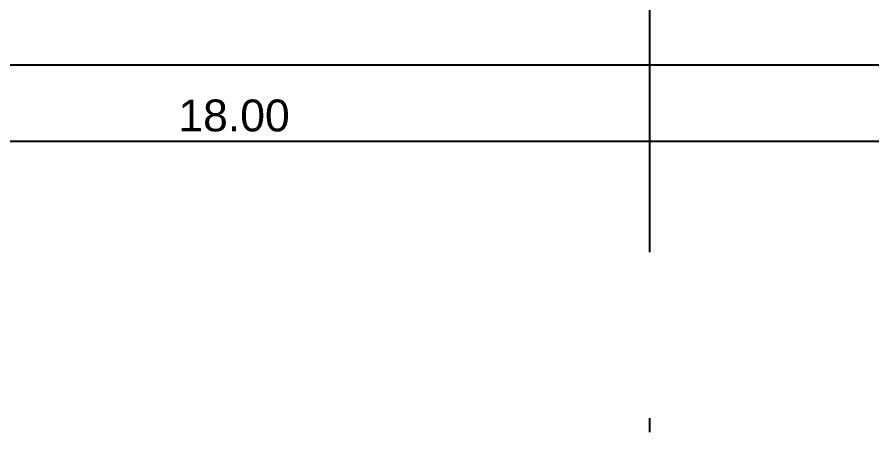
# Model space of a CAD drawing. Header units: metres. Extents: x 0 to 8715937, y -236336 to 216.
# Drawn here: x 130.08 to 136.25, y 69.4 to 72.48 of the extents above; entities that cross this region are included whole.
import ezdxf

# ---------------------------------------------------------------- set-up
doc = ezdxf.new("R2010")
doc.units = ezdxf.units.M
doc.header["$MEASUREMENT"] = 0
doc.header["$PDMODE"] = 3
doc.linetypes.add('ACAD_ISO10W100', pattern=[18, 12, -3, 0, -3])
for name, color, linetype in [('0-BLOCK-ESTRUCTURA', 7, 'Continuous'), ('COTAS INTERIORES', 2, 'Continuous'), ('EJES', 251, 'ACAD_ISO10W100')]:
    doc.layers.add(name, color=color, linetype=linetype)
doc.styles.add('AR', font='arial.ttf')
doc.dimstyles.new('CotaLoc0', dxfattribs={"dimtxt": 0.23, "dimasz": 0.18, "dimexe": 0.12, "dimexo": 0.37, "dimgap": 0.07, "dimtad": 1, "dimzin": 0, "dimdsep": 46, "dimtxsty": 'AR', "dimcen": 0.9, "dimclrd": 251, "dimclre": 251, "dimadec": 0, "dimazin": 0, "dimtfac": 1, "dimtofl": 0, "dimtmove": 1, "dimatfit": 3, "dimfxl": 0.18, "dimtolj": 1, "dimtzin": 0, "dimarcsym": 1})

# ---------------------------------------------------------------- blocks, each defined once
blk = doc.blocks.new('DPM-ESTRUCTURA')
at = {"layer": 'EJES', "ltscale": 0.4}
blk.add_line((46.9278, 41.5801), (46.9278, 112.3301), dxfattribs=at)
blk = doc.blocks.new('*D144')
at = {"layer": 'COTAS INTERIORES', "color": 251, "lineweight": -2, "ltscale": 0.1, "transparency": 16777216}
for p, q in [((122.6478, 71.7572), (122.6478, 71.4572)), ((140.6478, 71.7572), (140.6478, 71.4572)), ((140.4678, 71.5772), (122.8278, 71.5772))]:
    blk.add_line(p, q, dxfattribs=at)
at = {"layer": 'COTAS INTERIORES', "color": 251, "ltscale": 0.1, "transparency": 16777216}
for points in [[(122.8278, 71.6072), (122.8278, 71.5472), (122.6478, 71.5772)], [(140.4678, 71.6072), (140.4678, 71.5472), (140.6478, 71.5772)]]:
    blk.add_solid(points, dxfattribs=at)
at = {"layer": 'Defpoints', "color": 0, "ltscale": 0.1, "transparency": 16777216}
for p in [(122.6478, 72.1293), (140.6478, 72.1293), (122.6478, 71.5772)]:
    blk.add_point(p, dxfattribs=at)
at = {"layer": 'COTAS INTERIORES', "color": 0, "ltscale": 0.1, "transparency": 16777216, "insert": (131.6478, 71.7647), "char_height": 0.23, "attachment_point": 5, "style": 'AR'}
blk.add_mtext('\\A1;18.00', dxfattribs=at)

msp = doc.modelspace()

# ---------------------------------------------------------------- linework, layer by layer
at = {"ltscale": 0.1}
msp.add_lwpolyline([(122.6655, 88.6593), (140.6478, 88.6593), (140.6478, 72.1293), (122.6655, 72.1293)], close=True, dxfattribs=at)

# ---------------------------------------------------------------- block references
at = {"layer": '0-BLOCK-ESTRUCTURA', "ltscale": 0.1}
msp.add_blockref('DPM-ESTRUCTURA', (87.72, 0), dxfattribs=at)

# ---------------------------------------------------------------- dimensions: what is measured, and where the dimension line sits
at = {"layer": 'COTAS INTERIORES', "ltscale": 0.1}
dim = msp.add_linear_dim(base=(122.6478, 71.5772), p1=(140.6478, 72.1293), p2=(122.6478, 72.1293), dimstyle='CotaLoc0', override={"dimfxlon": 1}, dxfattribs=at)
dim.commit()
dim.dimension.update_dxf_attribs({"geometry": '*D144', "text_midpoint": (131.6478, 71.7647)})

doc.saveas('drawing.dxf')
